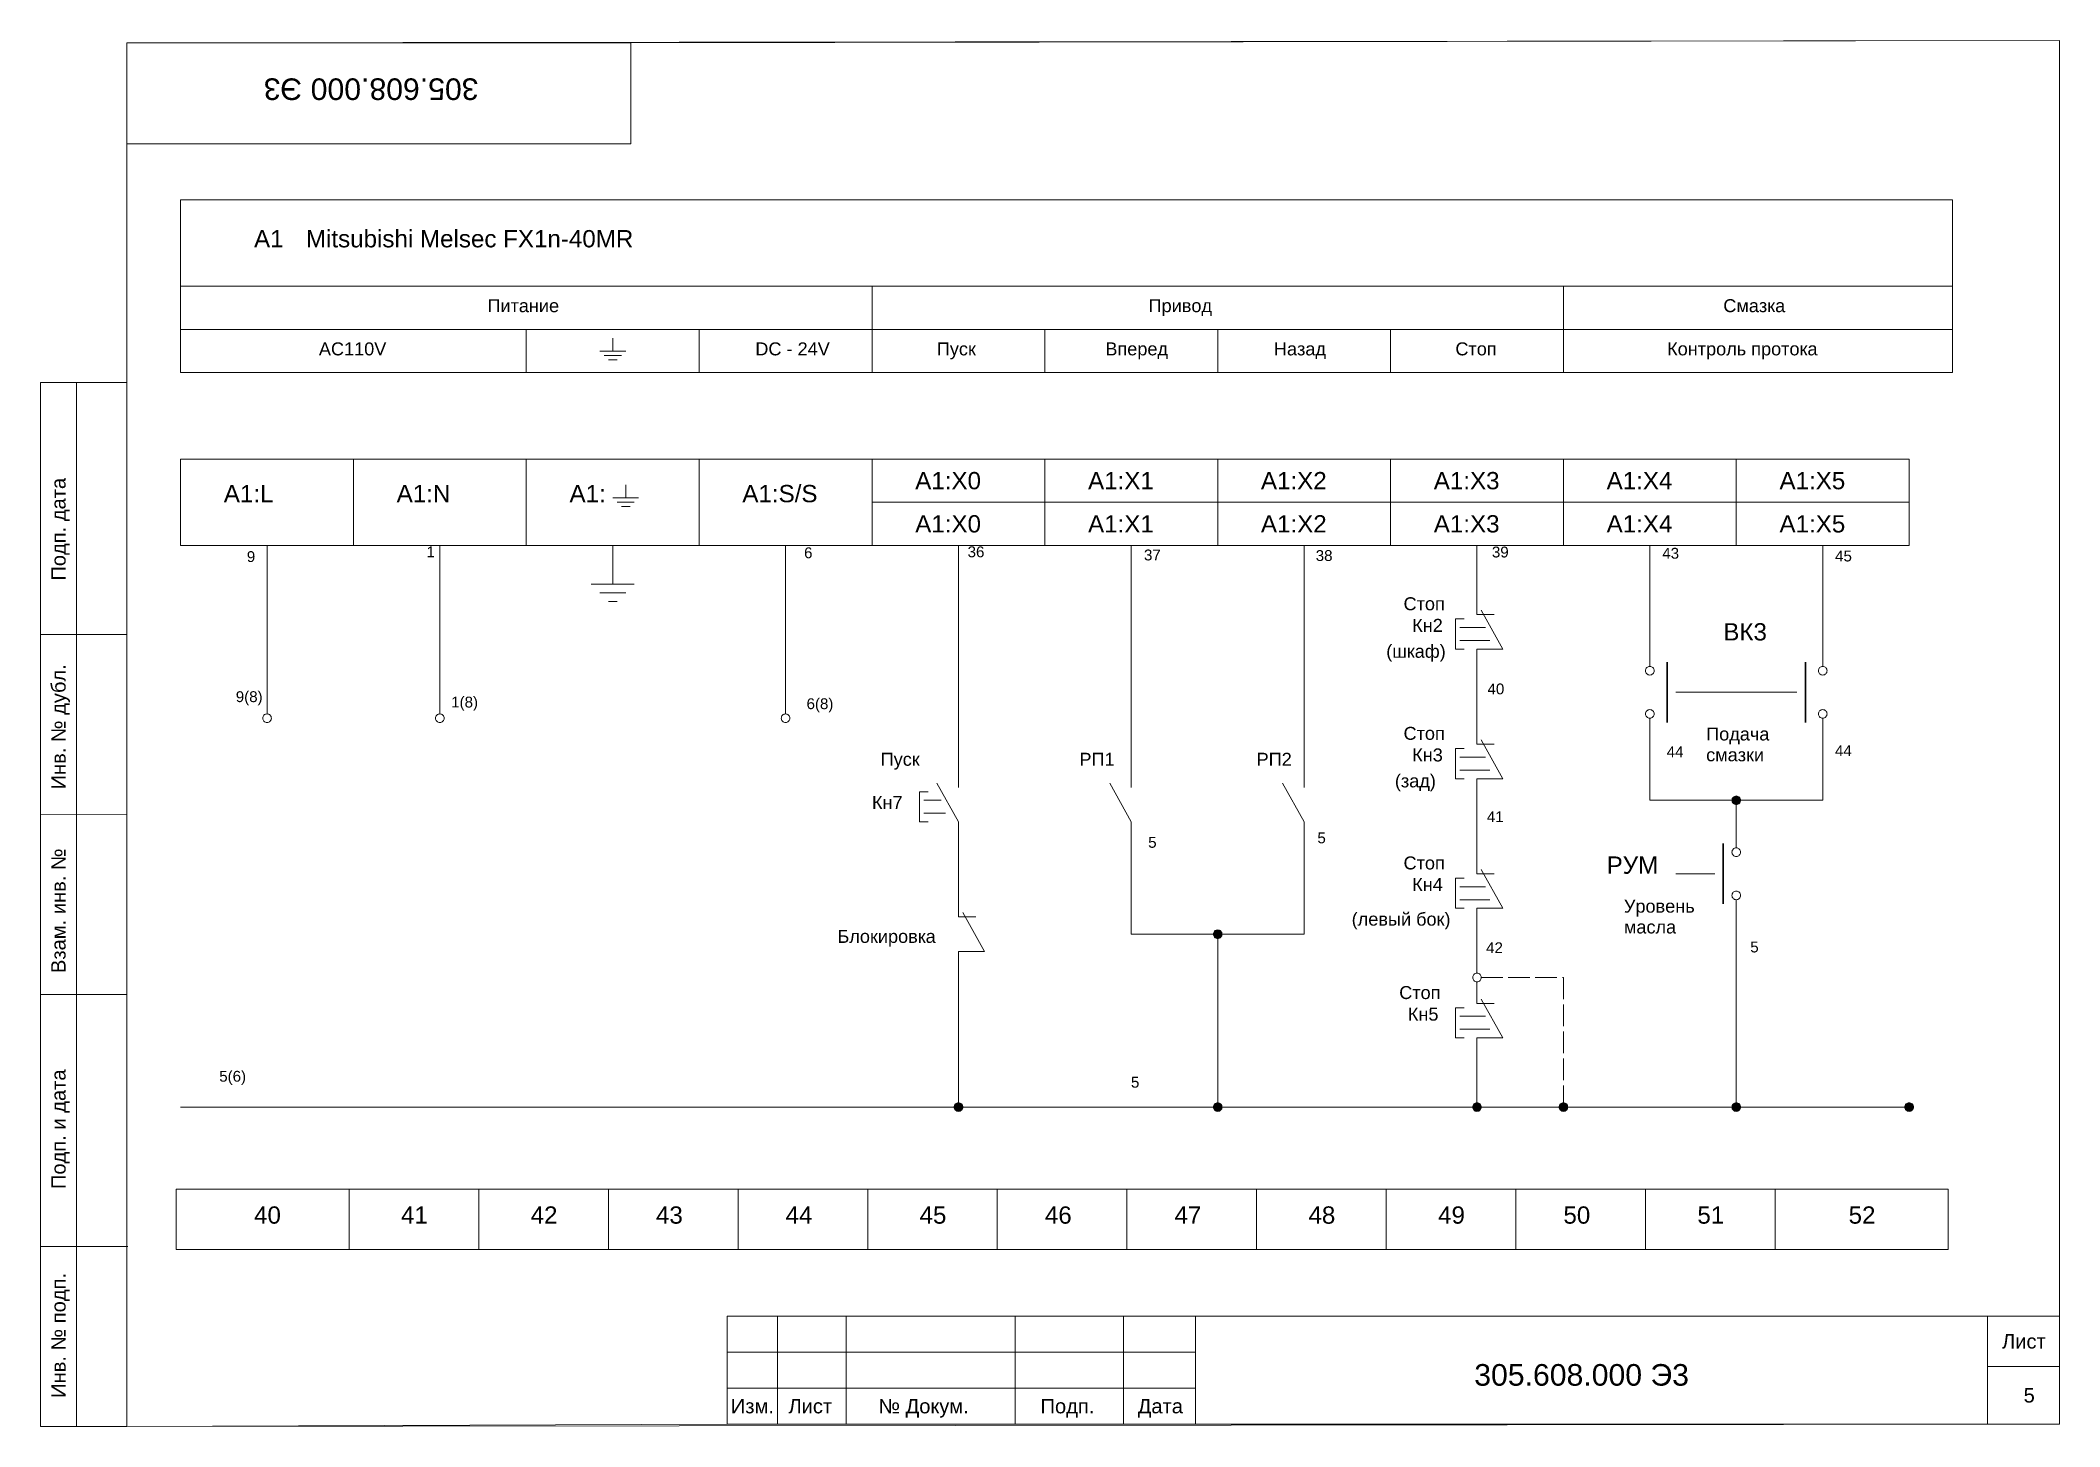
# Paper-space layout 'Лист6' of a CAD drawing. Header units: millimetres. Extents: x 3 to 284, y 5 to 197.
# The model-space entities are those that its viewports show. They can reach past a viewport. Long polylines and large blocks are cut down to what shows.
import ezdxf

# ---------------------------------------------------------------- set-up
doc = ezdxf.new("R2010")
doc.units = ezdxf.units.MM
doc.linetypes.add('ACAD_ISO02W100', pattern=[15, 12, -3])
doc.layers.get('0').update_dxf_attribs({"lineweight": 20})
doc.styles.get("Standard").update_dxf_attribs({"font": 'arial.ttf'})

msp = doc.modelspace()

# ---------------------------------------------------------------- hatches: boundary and pattern name
h = msp.add_hatch(color=256)
h.dxf.hatch_style = 1
h.paths.add_polyline_path([(3455.5, 980.499), (3454.5, 980.501, 1)])
h.paths.add_polyline_path([(3455, 981), (3455, 980.5), (3455.5, 980.499, 0.4147967)])
h.paths.add_polyline_path([(3455, 981, 0.4136307), (3454.5, 980.501), (3455, 980.5)])
h = msp.add_hatch(color=256)
h.dxf.hatch_style = 1
h.paths.add_polyline_path([(3395.5, 965, 1), (3394.5, 965, 1)])
h = msp.add_hatch(color=256)
h.dxf.hatch_style = 1
h.paths.add_polyline_path([(3365.5, 945, 1), (3364.5, 945, 1)])
h = msp.add_hatch(color=256)
h.dxf.hatch_style = 1
h.paths.add_polyline_path([(3395.5, 945, 1), (3394.5, 945, 1)])
h = msp.add_hatch(color=256)
h.dxf.hatch_style = 1
h.paths.add_polyline_path([(3425.5, 945, 1), (3424.5, 945, 1)])
h = msp.add_hatch(color=256)
h.dxf.hatch_style = 1
h.paths.add_polyline_path([(3435.5, 945, 1), (3434.5, 945, 1)])
h = msp.add_hatch(color=256)
h.dxf.hatch_style = 1
h.paths.add_polyline_path([(3455.5, 944.999), (3454.5, 945.001, 1)])
h.paths.add_polyline_path([(3455, 945.5), (3455, 945), (3455.5, 944.999, 0.4147967)])
h.paths.add_polyline_path([(3455, 945.5, 0.4136307), (3454.5, 945.001), (3455, 945)])
h = msp.add_hatch(color=256)
h.dxf.hatch_style = 1
h.paths.add_polyline_path([(3475.5, 945, 1), (3474.5, 945, 1)])
h = msp.add_hatch(color=256)
h.dxf.hatch_style = 1
h.paths.add_polyline_path([(3475.5, 945, 1), (3474.5, 945, 1)])

# ---------------------------------------------------------------- linework, layer by layer
for p, q in [((3275, 1040), (3480, 1040)), ((3355, 1040), (3355, 1030)), ((3435, 1040), (3435, 1030)), ((3275, 1035), (3355, 1035)), ((3315, 1035), (3315, 1030)), ((3325, 1032.5), (3325, 1034)), ((3335, 1035), (3335, 1030)), ((3355, 1035), (3435, 1035)), ((3375, 1035), (3375, 1030)), ((3395, 1035), (3395, 1030)), ((3415, 1035), (3415, 1030)), ((3435, 1035), (3480, 1035)), ((3323.5, 1032.5), (3326.5, 1032.5)), ((3324, 1032), (3326, 1032)), ((3324.5, 1031.5), (3325.5, 1031.5)), ((3326.5, 1015.5), (3326.5, 1017)), ((3325, 1015.5), (3328, 1015.5)), ((3325.5, 1015), (3327.5, 1015)), ((3326, 1014.5), (3327, 1014.5)), ((3355, 1015), (3475, 1015)), ((3285, 1010), (3285, 990.5)), ((3305, 1010), (3305, 990.5)), ((3325, 1010), (3325, 1005.5)), ((3345, 1010), (3345, 990.5)), ((3365, 1010), (3365, 985)), ((3385, 1010), (3385, 985)), ((3405, 1010), (3405, 985)), ((3425, 1010), (3425, 1005)), ((3445, 1010), (3445, 996)), ((3465, 1010), (3465, 996)), ((3322.5, 1005.5), (3327.5, 1005.5)), ((3425, 1005), (3425, 1002)), ((3323.5, 1004.5), (3326.5, 1004.5)), ((3324.5, 1003.5), (3325.5, 1003.5)), ((3428, 998), (3425.5, 1002.5)), ((3423.5, 1001.5), (3422.5, 1001.5)), ((3422.5, 1001.5), (3422.5, 998)), ((3426, 1000.5), (3423, 1000.5)), ((3425, 1002), (3427, 1002)), ((3422.5, 998), (3423.5, 998)), ((3426.5, 999), (3423, 999)), ((3425, 995), (3425, 998)), ((3425, 998), (3428, 998)), ((3425, 995), (3425, 990)), ((3448, 993), (3462, 993)), ((3425, 990), (3425, 987)), ((3445, 990), (3445, 980.5)), ((3465, 990), (3465, 980.5)), ((3423.5, 986.5), (3422.5, 986.5)), ((3422.5, 986.5), (3422.5, 983)), ((3425, 987), (3427, 987)), ((3428, 983), (3425.5, 987.5)), ((3365, 985), (3365, 982)), ((3385, 985), (3385, 982)), ((3405, 985), (3405, 982)), ((3426, 985.5), (3423, 985.5)), ((3426.5, 984), (3423, 984)), ((3361.5, 981.5), (3360.5, 981.5)), ((3360.5, 981.5), (3360.5, 978)), ((3365, 978), (3362.5, 982.5)), ((3385, 978), (3382.5, 982.5)), ((3405, 978), (3402.5, 982.5)), ((3422.5, 983), (3423.5, 983)), ((3425, 980), (3425, 983)), ((3425, 983), (3428, 983)), ((3363, 980.5), (3361, 980.5)), ((3363.5, 979), (3361, 979)), ((3425, 980), (3425, 975)), ((3445, 980.5), (3465, 980.5)), ((3455, 980.5), (3455, 975)), ((3360.5, 978), (3361.5, 978)), ((3365, 975), (3365, 978)), ((3385, 975), (3385, 978)), ((3405, 975), (3405, 978)), ((3365, 975), (3365, 970)), ((3385, 975), (3385, 965)), ((3405, 975), (3405, 965)), ((3425, 975), (3425, 972)), ((3425, 972), (3427, 972)), ((3428, 968), (3425.5, 972.5)), ((3448, 972), (3452.5, 972)), ((3365, 970), (3365, 967)), ((3423.5, 971.5), (3422.5, 971.5)), ((3422.5, 971.5), (3422.5, 968)), ((3426, 970.5), (3423, 970.5)), ((3368, 963), (3365.5, 967.5)), ((3422.5, 968), (3423.5, 968)), ((3426.5, 969), (3423, 969)), ((3425, 965), (3425, 968)), ((3425, 968), (3428, 968)), ((3455, 969), (3455, 945.5)), ((3365, 967), (3367, 967)), ((3405, 965), (3385, 965)), ((3395, 945), (3395, 965)), ((3425, 965), (3425, 960.5)), ((3365, 960), (3365, 963)), ((3365, 963), (3368, 963)), ((3365, 960), (3365, 945)), ((3425, 959.5), (3425, 957)), ((3423.5, 956.5), (3422.5, 956.5)), ((3422.5, 956.5), (3422.5, 953)), ((3425, 957), (3427, 957)), ((3428, 953), (3425.5, 957.5)), ((3426, 955.5), (3423, 955.5)), ((3426.5, 954), (3423, 954)), ((3422.5, 953), (3423.5, 953)), ((3425, 950), (3425, 953)), ((3425, 953), (3428, 953)), ((3425, 950), (3425, 945)), ((3275, 945), (3475, 945)), ((3294.5, 935.5), (3294.5, 928.5)), ((3309.5, 935.5), (3309.5, 928.5)), ((3324.5, 935.5), (3324.5, 928.5)), ((3339.5, 935.5), (3339.5, 928.5)), ((3354.5, 935.5), (3354.5, 928.5)), ((3369.5, 935.5), (3369.5, 928.5)), ((3384.5, 935.5), (3384.5, 928.5)), ((3399.5, 935.5), (3399.5, 928.5)), ((3414.5, 935.5), (3414.5, 928.5)), ((3429.5, 935.5), (3429.5, 928.5)), ((3444.5, 935.5), (3444.5, 928.5)), ((3459.5, 935.5), (3459.5, 928.5))]:
    msp.add_line(p, q)
at = {"lineweight": 30}
for p, q in [((3447, 996.5), (3447, 989.5)), ((3463, 996.5), (3463, 989.5)), ((3453.5, 975.5), (3453.5, 968.5)), ((3453.5, 975.5), (3453.5, 968.5))]:
    msp.add_line(p, q, dxfattribs=at)
at = {"linetype": 'ACAD_ISO02W100', "ltscale": 0.3}
for p, q in [((3425.5, 960), (3435, 960)), ((3435, 960), (3435, 945.5))]:
    msp.add_line(p, q, dxfattribs=at)
for points in [[(3480, 1030), (3275, 1030), (3275, 1050), (3480, 1050)], [(3275, 1020), (3295, 1020), (3295, 1010), (3275, 1010)], [(3295, 1020), (3315, 1020), (3315, 1010), (3295, 1010)], [(3315, 1020), (3335, 1020), (3335, 1010), (3315, 1010)], [(3335, 1020), (3355, 1020), (3355, 1010), (3335, 1010)], [(3355, 1020), (3375, 1020), (3375, 1010), (3355, 1010)], [(3375, 1020), (3395, 1020), (3395, 1010), (3375, 1010)], [(3395, 1020), (3415, 1020), (3415, 1010), (3395, 1010)], [(3415, 1020), (3435, 1020), (3435, 1010), (3415, 1010)], [(3435, 1020), (3455, 1020), (3455, 1010), (3435, 1010)], [(3455, 1020), (3475, 1020), (3475, 1010), (3455, 1010)], [(3479.5, 928.5), (3274.5, 928.5), (3274.5, 935.5), (3479.5, 935.5)]]:
    msp.add_lwpolyline(points, close=True)
for centre in [(3445, 995.5), (3465, 995.5), (3445, 990.5), (3465, 990.5), (3285, 990), (3305, 990), (3345, 990), (3455, 980.5), (3455, 974.5), (3455, 969.5), (3395, 965), (3425, 960), (3365, 945), (3395, 945), (3425, 945), (3435, 945), (3455, 945), (3475, 945), (3475, 945)]:
    msp.add_circle(centre, 0.5)

# ---------------------------------------------------------------- texts
for s, height, p in [('А1', 2, (3283.5, 1044.5)), ('Mitsubishi Melsec FX1n-40MR', 2, (3289.5, 1044.5)), ('Питание', 1.5, (3310.5, 1037)), ('Привод', 1.5, (3387, 1037)), ('Смазка', 1.5, (3453.5, 1037)), ('AC110V', 1.5, (3291, 1032)), ('DC - 24V', 1.5, (3341.5, 1032)), ('Пуск', 1.5, (3362.5, 1032)), ('Вперед', 1.5, (3382, 1032)), ('Назад', 1.5, (3401.5, 1032)), ('Стоп', 1.5, (3422.5, 1032)), ('Контроль протока', 1.5, (3447, 1032)), ('A1:L', 2, (3280, 1015)), ('A1:N', 2, (3300, 1015)), ('A1:', 2, (3320, 1015)), ('A1:S/S', 2, (3340, 1015)), ('A1:X0', 2, (3360, 1016.5)), ('A1:X1', 2, (3380, 1016.5)), ('A1:X2', 2, (3400, 1016.5)), ('A1:X3', 2, (3420, 1016.5)), ('A1:X4', 2, (3440, 1016.5)), ('A1:X5', 2, (3460, 1016.5)), ('A1:X0', 2, (3360, 1011.5)), ('A1:X1', 2, (3380, 1011.5)), ('A1:X2', 2, (3400, 1011.5)), ('A1:X3', 2, (3420, 1011.5)), ('A1:X4', 2, (3440, 1011.5)), ('A1:X5', 2, (3460, 1011.5)), ('9', 1.25, (3282.665, 1008.082)), ('1', 1.25, (3303.449, 1008.631)), ('6', 1.25, (3347.139, 1008.525)), ('36', 1.25, (3366.061, 1008.636)), ('37', 1.25, (3386.469, 1008.271)), ('38', 1.25, (3406.34, 1008.203)), ('39', 1.25, (3426.727, 1008.611)), ('43', 1.25, (3446.44, 1008.468)), ('45', 1.25, (3466.435, 1008.152)), ('Стоп', 1.5, (3416.5, 1002.5)), ('Кн2', 1.5, (3417.5, 1000)), ('ВК3', 2, (3453.5, 999)), ('(шкаф)', 1.5, (3414.5, 997)), ('9(8)', 1.25, (3281.385, 991.871)), ('40', 1.25, (3426.215, 992.769)), ('1(8)', 1.25, (3306.308, 991.247)), ('6(8)', 1.25, (3347.427, 991.056)), ('Стоп', 1.5, (3416.5, 987.5)), ('Подача ', 1.5, (3451.517, 987.427)), ('Пуск', 1.5, (3356, 984.5)), ('РП1', 1.5, (3379, 984.5)), ('РП2', 1.5, (3399.5, 984.5)), ('Кн3', 1.5, (3417.5, 985)), ('44', 1.25, (3446.946, 985.485)), ('смазки', 1.5, (3451.517, 985.018)), ('44', 1.25, (3466.422, 985.616)), ('(зад)', 1.5, (3415.5, 982)), ('Кн7', 1.5, (3355, 979.5)), ('41', 1.25, (3426.146, 977.978)), ('5', 1.25, (3406.537, 975.529)), ('5', 1.25, (3386.955, 975.01)), ('Стоп', 1.5, (3416.5, 972.5)), ('РУМ', 2, (3440, 972)), ('Кн4', 1.5, (3417.5, 970)), ('(левый бок)', 1.5, (3410.5, 966)), ('Уровень', 1.5, (3442, 967.5)), ('Блокировка', 1.5, (3351, 964)), ('масла', 1.5, (3442, 965.09)), ('42', 1.25, (3426.053, 962.813)), ('5', 1.25, (3456.616, 962.897)), ('Стоп', 1.5, (3416, 957.5)), ('Кн5', 1.5, (3417, 955)), ('5(6)', 1.25, (3279.471, 947.937)), ('5', 1.25, (3384.961, 947.248)), ('40', 2, (3283.5, 931.5)), ('41', 2, (3300.5, 931.5)), ('42', 2, (3315.5, 931.5)), ('43', 2, (3330, 931.5)), ('44', 2, (3345, 931.5)), ('45', 2, (3360.5, 931.5)), ('46', 2, (3375, 931.5)), ('47', 2, (3390, 931.5)), ('48', 2, (3405.5, 931.5)), ('49', 2, (3420.5, 931.5)), ('50', 2, (3435, 931.5)), ('51', 2, (3450.5, 931.5)), ('52', 2, (3468, 931.5))]:
    msp.add_text(s, height=height).set_placement(p)

psp = doc.layouts.new('Лист6')

# ---------------------------------------------------------------- linework, layer by layer
for p, q in [((3.26, 149.86), (15.26, 149.86)), ((3.26, 4.86), (3.26, 149.86)), ((8.26, 4.86), (8.26, 149.86)), ((15.26, 114.86), (3.26, 114.89)), ((15.26, 89.86), (3.26, 89.84)), ((15.26, 64.86), (3.26, 64.9)), ((15.38, 29.86), (3.38, 29.86)), ((15.38, 29.86), (3.38, 29.86)), ((15.05, 29.86), (3.38, 29.86)), ((105.62, 20.21), (105.62, 5.21)), ((115.12, 20.21), (115.12, 5.21)), ((138.62, 20.21), (138.62, 5.21)), ((153.62, 20.21), (153.62, 5.21)), ((273.62, 20.21), (273.62, 5.21)), ((98.62, 15.21), (163.62, 15.21)), ((273.62, 13.21), (283.62, 13.21)), ((98.62, 10.21), (163.62, 10.21)), ((15.26, 4.86), (3.26, 4.86))]:
    psp.add_line(p, q)
for points in [[(15.26, 4.86), (283.62, 5.21), (283.62, 197.4), (15.26, 197.05)], [(15.26, 4.86), (15.26, 183.05), (85.26, 183.05), (85.26, 197.05), (283.62, 197.4), (283.62, 20.21), (98.62, 20.21), (98.62, 5.21), (15.26, 4.86)], [(15.26, 197.05), (85.26, 197.05), (85.26, 183.05), (15.26, 183.05)], [(98.62, 5.21), (98.62, 20.21), (283.62, 20.21), (283.62, 5.21)], [(98.62, 20.21), (163.62, 20.21), (163.62, 5.21), (98.62, 5.21)]]:
    psp.add_lwpolyline(points, close=True)

# ---------------------------------------------------------------- texts
for s, height, rotation, p in [('305.608.000 Э3', 3, 180, (64.09, 192.12)), ('Подп. дата', 2, 90, (6.76, 122.36)), ('Инв. № дубл.', 2, 90, (6.76, 93.36)), ('Взам. инв. №', 2, 90, (6.76, 67.86)), ('Подп. и дата', 2, 90, (6.76, 37.86)), ('Инв. № подп.', 2, 90, (6.76, 8.86))]:
    psp.add_text(s, height=height, rotation=rotation).set_placement(p)
for s, height, p in [('Лист', 2, (275.62, 15.71)), ('305.608.000 Э3', 3, (202.34, 10.55)), ('Изм.', 2, (99.12, 6.71)), ('Лист', 2, (107.12, 6.71)), ('№ Докум.', 2, (119.62, 6.71)), ('Подп.', 2, (142.12, 6.71)), ('Дата', 2, (155.62, 6.71)), ('5', 2, (278.62, 8.21))]:
    psp.add_text(s, height=height).set_placement(p)

# ---------------------------------------------------------------- viewports
at = {"layer": '0'}
vp = psp.add_viewport(center=(149.44, 101.13), size=(268.36, 192.5347), view_center_point=(3380.597, 988.232), view_height=160.44563, dxfattribs=at)
vp.dxf.flags = 0x10000  # cut along an outline
vp.dxf.clipping_boundary_handle = psp.add_lwpolyline([(15.26, 4.86), (15.26, 183.05), (85.26, 183.05), (85.26, 197.05), (283.62, 197.4), (283.62, 20.21), (98.62, 20.21), (98.62, 5.21), (15.26, 4.86)], format="xyb", close=True, dxfattribs={"invisible": 1}).dxf.handle

doc.saveas('drawing.dxf')
